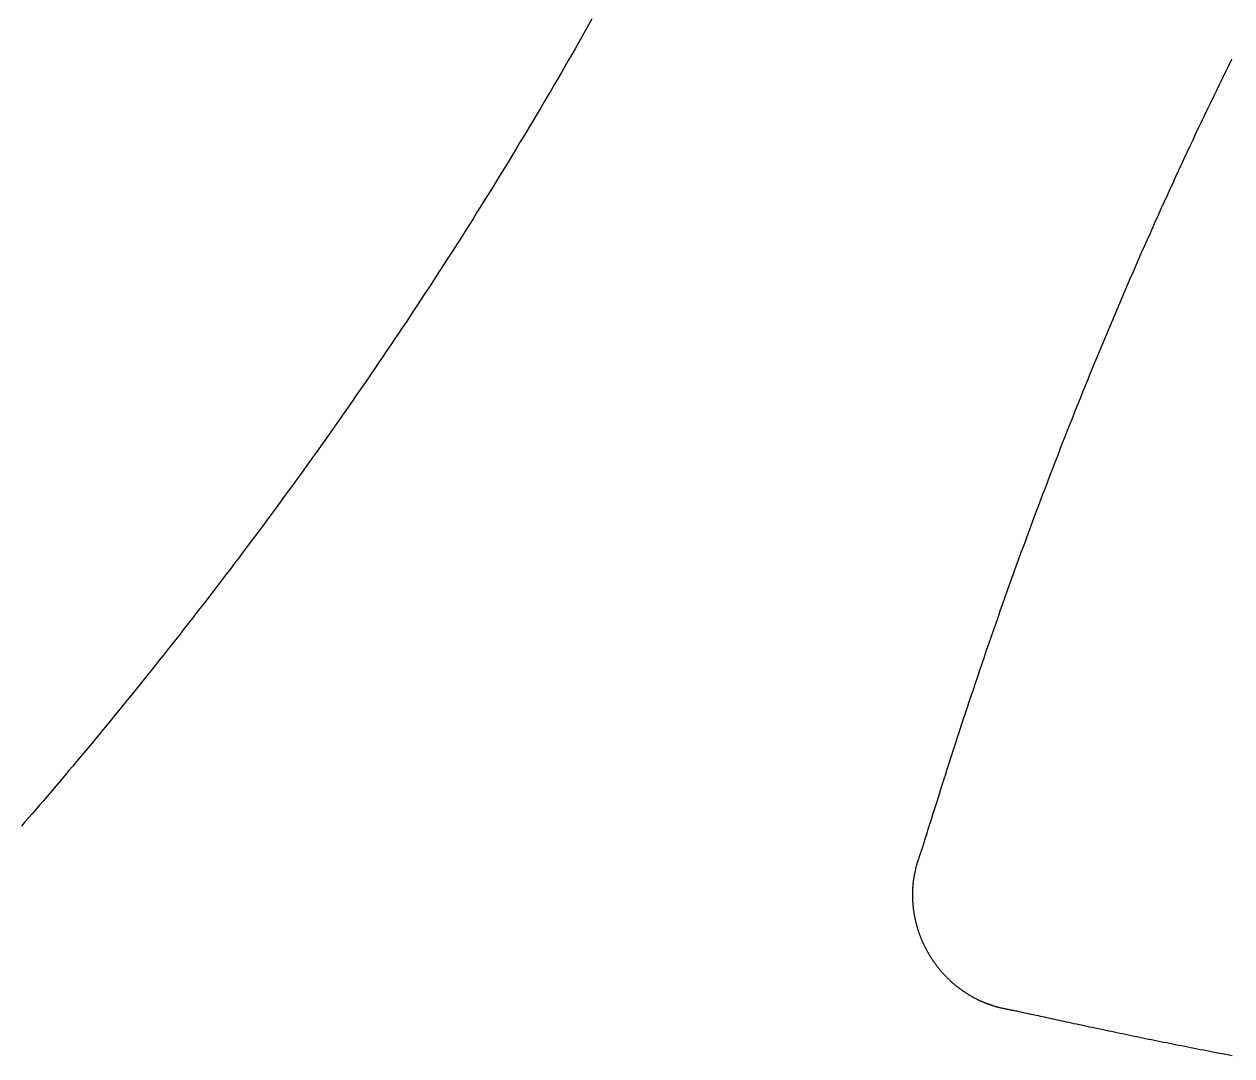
# Model space of a CAD drawing. Extents: x -3 to 136, y 0 to 121.
# Drawn here: x 68.37 to 76.81, y 67.26 to 74.47 of the extents above; entities that cross this region are included whole.
import ezdxf

# ---------------------------------------------------------------- set-up
doc = ezdxf.new("R2010")
doc.units = 0
doc.layers.get('0').update_dxf_attribs({"linetype": 'CONTINUOUS'})

msp = doc.modelspace()

# ---------------------------------------------------------------- linework, layer by layer
for points in [[(72.336, 74.5092, 0), (72.3125, 74.4676, 0), (72.289, 74.426, 0), (72.2654, 74.3844, 0), (72.2417, 74.3429, 0), (72.218, 74.3014, 0), (72.1942, 74.2599, 0), (72.1703, 74.2185, 0), (72.1464, 74.1771, 0), (72.1225, 74.1358, 0), (72.0984, 74.0944, 0), (72.0744, 74.0532, 0), (72.0502, 74.0119, 0), (72.026, 73.9707, 0), (72.0018, 73.9295, 0), (71.9774, 73.8884, 0), (71.9531, 73.8473, 0), (71.9286, 73.8062, 0), (71.9041, 73.7652, 0), (71.8796, 73.7242, 0), (71.855, 73.6832, 0), (71.8303, 73.6423, 0), (71.8056, 73.6014, 0), (71.7808, 73.5605, 0), (71.7559, 73.5197, 0), (71.731, 73.4789, 0), (71.706, 73.4382, 0), (71.681, 73.3974, 0), (71.6559, 73.3568, 0), (71.6308, 73.3161, 0), (71.6056, 73.2755, 0), (71.5803, 73.2349, 0), (71.555, 73.1943, 0), (71.5296, 73.1538, 0), (71.5041, 73.1133, 0), (71.4786, 73.0729, 0), (71.4531, 73.0325, 0), (71.4275, 72.9921, 0), (71.4018, 72.9518, 0), (71.376, 72.9114, 0), (71.3502, 72.8712, 0), (71.3244, 72.8309, 0), (71.2984, 72.7907, 0), (71.2725, 72.7505, 0), (71.2464, 72.7104, 0), (71.2203, 72.6703, 0), (71.1942, 72.6302, 0), (71.1679, 72.5902, 0), (71.1417, 72.5502, 0), (71.1153, 72.5102, 0), (71.0889, 72.4702, 0), (71.0625, 72.4303, 0), (71.036, 72.3905, 0), (71.0094, 72.3506, 0), (70.9827, 72.3108, 0), (70.956, 72.271, 0), (70.9293, 72.2313, 0), (70.9025, 72.1916, 0), (70.8756, 72.1519, 0), (70.8486, 72.1123, 0), (70.8216, 72.0727, 0), (70.7946, 72.0331, 0), (70.7675, 71.9935, 0), (70.7403, 71.954, 0), (70.7131, 71.9145, 0), (70.6858, 71.8751, 0), (70.6584, 71.8357, 0), (70.631, 71.7963, 0), (70.6035, 71.757, 0), (70.576, 71.7176, 0), (70.5484, 71.6784, 0), (70.5207, 71.6391, 0), (70.493, 71.5999, 0), (70.4652, 71.5607, 0), (70.4374, 71.5216, 0), (70.4095, 71.4824, 0), (70.3815, 71.4434, 0), (70.3535, 71.4043, 0), (70.3254, 71.3653, 0), (70.2973, 71.3263, 0), (70.2691, 71.2873, 0), (70.2408, 71.2484, 0), (70.2125, 71.2095, 0), (70.1841, 71.1707, 0), (70.1556, 71.1318, 0), (70.1271, 71.093, 0), (70.0986, 71.0543, 0), (70.0699, 71.0155, 0), (70.0413, 70.9768, 0), (70.0125, 70.9382, 0), (69.9837, 70.8995, 0), (69.9548, 70.8609, 0), (69.9259, 70.8223, 0), (69.8969, 70.7838, 0), (69.8679, 70.7453, 0), (69.8387, 70.7068, 0), (69.8096, 70.6683, 0), (69.7803, 70.6299, 0), (69.751, 70.5915, 0), (69.7217, 70.5532, 0), (69.6923, 70.5149, 0), (69.6628, 70.4766, 0), (69.6333, 70.4383, 0), (69.6037, 70.4001, 0), (69.574, 70.3619, 0), (69.5443, 70.3237, 0), (69.5146, 70.2857, 0), (69.485, 70.2479, 0), (69.4555, 70.2103, 0), (69.4262, 70.173, 0), (69.397, 70.136, 0), (69.3679, 70.0992, 0), (69.3389, 70.0627, 0), (69.31, 70.0264, 0), (69.2813, 69.9904, 0), (69.2527, 69.9546, 0), (69.2242, 69.9191, 0), (69.1959, 69.8838, 0), (69.1676, 69.8487, 0), (69.1395, 69.8139, 0), (69.1115, 69.7793, 0), (69.0836, 69.7449, 0), (69.0558, 69.7107, 0), (69.0281, 69.6768, 0), (69.0006, 69.6432, 0), (68.9731, 69.6097, 0), (68.9458, 69.5764, 0), (68.9186, 69.5434, 0), (68.8915, 69.5106, 0), (68.8645, 69.478, 0), (68.8376, 69.4456, 0), (68.8108, 69.4135, 0), (68.7842, 69.3815, 0), (68.7576, 69.3497, 0), (68.7311, 69.3182, 0), (68.7048, 69.2868, 0), (68.6785, 69.2557, 0), (68.6524, 69.2247, 0), (68.6264, 69.1939, 0), (68.6004, 69.1633, 0), (68.5746, 69.133, 0), (68.5489, 69.1028, 0), (68.5232, 69.0728, 0), (68.4977, 69.0429, 0), (68.4722, 69.0133, 0), (68.4469, 68.9838, 0), (68.4217, 68.9545, 0), (68.3965, 68.9254, 0), (68.3714, 68.8965, 0), (68.3465, 68.8677, 0)], [(74.6245, 68.6489, 0), (74.6266, 68.6548, 0), (74.629, 68.6618, 0), (74.6318, 68.6702, 0), (74.6349, 68.6797, 0), (74.6384, 68.6904, 0), (74.6423, 68.7023, 0), (74.6465, 68.7154, 0), (74.651, 68.7297, 0), (74.6559, 68.7451, 0), (74.6611, 68.7616, 0), (74.6666, 68.7792, 0), (74.6725, 68.7979, 0), (74.6787, 68.8176, 0), (74.6852, 68.8384, 0), (74.6921, 68.8603, 0), (74.6992, 68.8831, 0), (74.7067, 68.907, 0), (74.7145, 68.9318, 0), (74.7226, 68.9577, 0), (74.731, 68.9844, 0), (74.7398, 69.0121, 0), (74.7488, 69.0407, 0), (74.7581, 69.0702, 0), (74.7677, 69.1006, 0), (74.7776, 69.1319, 0), (74.7878, 69.164, 0), (74.7983, 69.1969, 0), (74.8091, 69.2307, 0), (74.8201, 69.2652, 0), (74.8315, 69.3006, 0), (74.8431, 69.3367, 0), (74.8549, 69.3735, 0), (74.8671, 69.4111, 0), (74.8795, 69.4494, 0), (74.8922, 69.4883, 0), (74.9051, 69.528, 0), (74.9183, 69.5683, 0), (74.9318, 69.6093, 0), (74.9455, 69.6509, 0), (74.9595, 69.6931, 0), (74.9737, 69.7359, 0), (74.9881, 69.7793, 0), (75.0028, 69.8232, 0), (75.0178, 69.8677, 0), (75.0329, 69.9127, 0), (75.0483, 69.9582, 0), (75.064, 70.0042, 0), (75.0797, 70.0504, 0), (75.0955, 70.0965, 0), (75.1113, 70.1425, 0), (75.1272, 70.1884, 0), (75.1431, 70.2344, 0), (75.1591, 70.2802, 0), (75.1751, 70.326, 0), (75.1912, 70.3718, 0), (75.2073, 70.4175, 0), (75.2234, 70.4632, 0), (75.2397, 70.5088, 0), (75.2559, 70.5543, 0), (75.2722, 70.5999, 0), (75.2886, 70.6453, 0), (75.305, 70.6907, 0), (75.3215, 70.7361, 0), (75.338, 70.7815, 0), (75.3546, 70.8268, 0), (75.3712, 70.872, 0), (75.3878, 70.9172, 0), (75.4046, 70.9624, 0), (75.4214, 71.0075, 0), (75.4382, 71.0526, 0), (75.4551, 71.0976, 0), (75.472, 71.1426, 0), (75.489, 71.1876, 0), (75.5061, 71.2325, 0), (75.5232, 71.2774, 0), (75.5403, 71.3223, 0), (75.5576, 71.3671, 0), (75.5748, 71.4119, 0), (75.5922, 71.4567, 0), (75.6096, 71.5014, 0), (75.627, 71.5461, 0), (75.6445, 71.5908, 0), (75.6621, 71.6354, 0), (75.6797, 71.68, 0), (75.6974, 71.7246, 0), (75.7152, 71.7691, 0), (75.733, 71.8137, 0), (75.7509, 71.8581, 0), (75.7688, 71.9026, 0), (75.7868, 71.9471, 0), (75.8048, 71.9915, 0), (75.8229, 72.0359, 0), (75.8411, 72.0803, 0), (75.8594, 72.1246, 0), (75.8777, 72.1689, 0), (75.896, 72.2133, 0), (75.9145, 72.2575, 0), (75.933, 72.3018, 0), (75.9515, 72.3461, 0), (75.9702, 72.3903, 0), (75.9889, 72.4345, 0), (76.0076, 72.4787, 0), (76.0264, 72.5229, 0), (76.0453, 72.5671, 0), (76.0643, 72.6113, 0), (76.0833, 72.6554, 0), (76.1024, 72.6996, 0), (76.1216, 72.7437, 0), (76.1408, 72.7878, 0), (76.1601, 72.8319, 0), (76.1795, 72.876, 0), (76.1989, 72.9201, 0), (76.2184, 72.9642, 0), (76.238, 73.0082, 0), (76.2577, 73.0523, 0), (76.2774, 73.0963, 0), (76.2972, 73.1403, 0), (76.317, 73.1843, 0), (76.3369, 73.2282, 0), (76.3568, 73.2721, 0), (76.3768, 73.316, 0), (76.3969, 73.3598, 0), (76.417, 73.4035, 0), (76.4372, 73.4473, 0), (76.4574, 73.491, 0), (76.4777, 73.5346, 0), (76.498, 73.5782, 0), (76.5184, 73.6218, 0), (76.5389, 73.6654, 0), (76.5594, 73.7089, 0), (76.58, 73.7523, 0), (76.6006, 73.7958, 0), (76.6213, 73.8392, 0), (76.6421, 73.8825, 0), (76.6629, 73.9258, 0), (76.6838, 73.9691, 0), (76.7047, 74.0123, 0), (76.7257, 74.0556, 0), (76.7467, 74.0987, 0), (76.7678, 74.1418, 0), (76.789, 74.1849, 0), (76.8102, 74.228, 0)], [(75.2374, 67.5873, 0), (75.2339, 67.5879, 0), (75.2303, 67.5885, 0), (75.2267, 67.5892, 0), (75.2232, 67.5899, 0), (75.2196, 67.5906, 0), (75.216, 67.5913, 0), (75.2125, 67.5921, 0), (75.2089, 67.5928, 0), (75.2054, 67.5936, 0), (75.2018, 67.5944, 0), (75.1983, 67.5952, 0), (75.1948, 67.596, 0), (75.1912, 67.5969, 0), (75.1877, 67.5977, 0), (75.1842, 67.5986, 0), (75.1807, 67.5995, 0), (75.1772, 67.6004, 0), (75.1736, 67.6013, 0), (75.1701, 67.6023, 0), (75.1666, 67.6033, 0), (75.1632, 67.6042, 0), (75.1597, 67.6052, 0), (75.1562, 67.6063, 0), (75.1527, 67.6073, 0), (75.1492, 67.6083, 0), (75.1458, 67.6094, 0), (75.1423, 67.6105, 0), (75.1388, 67.6116, 0), (75.1354, 67.6127, 0), (75.1319, 67.6138, 0), (75.1285, 67.615, 0), (75.1251, 67.6161, 0), (75.1216, 67.6173, 0), (75.1182, 67.6185, 0), (75.1148, 67.6197, 0), (75.1114, 67.6209, 0), (75.108, 67.6222, 0), (75.1045, 67.6235, 0), (75.1011, 67.6247, 0), (75.0978, 67.626, 0), (75.0944, 67.6273, 0), (75.091, 67.6287, 0), (75.0876, 67.63, 0), (75.0843, 67.6314, 0), (75.0809, 67.6327, 0), (75.0775, 67.6341, 0), (75.0742, 67.6355, 0), (75.0708, 67.637, 0), (75.0675, 67.6384, 0), (75.0642, 67.6399, 0), (75.0609, 67.6413, 0), (75.0575, 67.6428, 0), (75.0542, 67.6443, 0), (75.0509, 67.6458, 0), (75.0476, 67.6474, 0), (75.0443, 67.6489, 0), (75.0411, 67.6505, 0), (75.0378, 67.652, 0), (75.0345, 67.6536, 0), (75.0313, 67.6552, 0), (75.028, 67.6569, 0), (75.0248, 67.6585, 0), (75.0215, 67.6602, 0), (75.0183, 67.6618, 0), (75.0151, 67.6635, 0), (75.0118, 67.6652, 0), (75.0086, 67.6669, 0), (75.0054, 67.6687, 0), (75.0023, 67.6704, 0), (74.9991, 67.6722, 0), (74.9959, 67.6739, 0), (74.9927, 67.6757, 0), (74.9896, 67.6775, 0), (74.9864, 67.6793, 0), (74.9833, 67.6812, 0), (74.9802, 67.683, 0), (74.977, 67.6849, 0), (74.9739, 67.6867, 0), (74.9708, 67.6886, 0), (74.9677, 67.6905, 0), (74.9646, 67.6924, 0), (74.9616, 67.6944, 0), (74.9585, 67.6963, 0), (74.9554, 67.6983, 0), (74.9524, 67.7002, 0), (74.9493, 67.7022, 0), (74.9463, 67.7042, 0), (74.9433, 67.7062, 0), (74.9403, 67.7083, 0), (74.9373, 67.7103, 0), (74.9343, 67.7123, 0), (74.9313, 67.7144, 0), (74.9283, 67.7165, 0), (74.9253, 67.7186, 0), (74.9224, 67.7207, 0), (74.9194, 67.7228, 0), (74.9165, 67.7249, 0), (74.9135, 67.7271, 0), (74.9106, 67.7293, 0), (74.9077, 67.7314, 0), (74.9048, 67.7336, 0), (74.9019, 67.7358, 0), (74.899, 67.738, 0), (74.8962, 67.7402, 0), (74.8933, 67.7425, 0), (74.8905, 67.7447, 0), (74.8876, 67.747, 0), (74.8848, 67.7493, 0), (74.882, 67.7516, 0), (74.8791, 67.7539, 0), (74.8763, 67.7562, 0), (74.8736, 67.7585, 0), (74.8708, 67.7608, 0), (74.868, 67.7632, 0), (74.8652, 67.7656, 0), (74.8625, 67.7679, 0), (74.8597, 67.7703, 0), (74.857, 67.7727, 0), (74.8543, 67.7752, 0), (74.8516, 67.7776, 0), (74.8489, 67.78, 0), (74.8462, 67.7825, 0), (74.8435, 67.7849, 0), (74.8409, 67.7874, 0), (74.8382, 67.7899, 0), (74.8356, 67.7924, 0), (74.8329, 67.7949, 0), (74.8303, 67.7974, 0), (74.8277, 67.8, 0), (74.8251, 67.8025, 0), (74.8225, 67.8051, 0), (74.8199, 67.8076, 0), (74.8174, 67.8102, 0), (74.8148, 67.8128, 0), (74.8123, 67.8154, 0), (74.8098, 67.818, 0), (74.8072, 67.8206, 0), (74.8047, 67.8233, 0), (74.8022, 67.8259, 0), (74.7998, 67.8286, 0), (74.7973, 67.8312, 0), (74.7948, 67.8339, 0), (74.7924, 67.8366, 0), (74.79, 67.8393, 0), (74.7875, 67.842, 0), (74.7851, 67.8447, 0), (74.7827, 67.8475, 0), (74.7804, 67.8502, 0), (74.778, 67.853, 0), (74.7756, 67.8557, 0), (74.7733, 67.8585, 0), (74.7709, 67.8613, 0), (74.7686, 67.8641, 0), (74.7663, 67.8669, 0), (74.764, 67.8697, 0), (74.7617, 67.8725, 0), (74.7595, 67.8753, 0), (74.7572, 67.8782, 0), (74.7549, 67.881, 0), (74.7527, 67.8839, 0), (74.7505, 67.8867, 0), (74.7483, 67.8896, 0), (74.7461, 67.8925, 0), (74.7439, 67.8954, 0), (74.7417, 67.8983, 0), (74.7396, 67.9012, 0), (74.7374, 67.9042, 0), (74.7353, 67.9071, 0), (74.7332, 67.91, 0), (74.7311, 67.913, 0), (74.729, 67.916, 0), (74.7269, 67.9189, 0), (74.7248, 67.9219, 0), (74.7228, 67.9249, 0), (74.7207, 67.9279, 0), (74.7187, 67.9309, 0), (74.7167, 67.9339, 0), (74.7147, 67.937, 0), (74.7127, 67.94, 0), (74.7107, 67.943, 0), (74.7087, 67.9461, 0), (74.7068, 67.9491, 0), (74.7049, 67.9522, 0), (74.7029, 67.9553, 0), (74.701, 67.9584, 0), (74.6991, 67.9615, 0), (74.6972, 67.9646, 0), (74.6954, 67.9677, 0), (74.6935, 67.9708, 0), (74.6917, 67.9739, 0), (74.6899, 67.9771, 0), (74.688, 67.9802, 0), (74.6862, 67.9834, 0), (74.6845, 67.9865, 0), (74.6827, 67.9897, 0), (74.6809, 67.9929, 0), (74.6792, 67.9961, 0), (74.6774, 67.9993, 0), (74.6757, 68.0025, 0), (74.674, 68.0057, 0), (74.6723, 68.0089, 0), (74.6706, 68.0121, 0), (74.669, 68.0154, 0), (74.6673, 68.0186, 0), (74.6657, 68.0218, 0), (74.6641, 68.0251, 0), (74.6625, 68.0284, 0), (74.6609, 68.0316, 0), (74.6593, 68.0349, 0), (74.6577, 68.0382, 0), (74.6562, 68.0415, 0), (74.6547, 68.0448, 0), (74.6531, 68.0481, 0), (74.6516, 68.0514, 0), (74.6501, 68.0547, 0), (74.6487, 68.058, 0), (74.6472, 68.0614, 0), (74.6457, 68.0647, 0), (74.6443, 68.0681, 0), (74.6429, 68.0714, 0), (74.6415, 68.0748, 0), (74.6401, 68.0781, 0), (74.6387, 68.0815, 0), (74.6374, 68.0849, 0), (74.636, 68.0882, 0), (74.6347, 68.0916, 0), (74.6334, 68.095, 0), (74.6321, 68.0984, 0), (74.6308, 68.1018, 0), (74.6295, 68.1052, 0), (74.6283, 68.1086, 0), (74.627, 68.1121, 0), (74.6258, 68.1155, 0), (74.6246, 68.1189, 0), (74.6234, 68.1223, 0), (74.6222, 68.1258, 0), (74.6211, 68.1292, 0), (74.6199, 68.1327, 0), (74.6188, 68.1361, 0), (74.6177, 68.1396, 0), (74.6166, 68.143, 0), (74.6155, 68.1465, 0), (74.6144, 68.1499, 0), (74.6134, 68.1534, 0), (74.6123, 68.1569, 0), (74.6113, 68.1604, 0), (74.6103, 68.1639, 0), (74.6093, 68.1674, 0), (74.6083, 68.1709, 0), (74.6074, 68.1744, 0), (74.6064, 68.1779, 0), (74.6055, 68.1814, 0), (74.6046, 68.1849, 0), (74.6037, 68.1884, 0), (74.6028, 68.1919, 0), (74.6019, 68.1954, 0), (74.601, 68.199, 0), (74.6002, 68.2025, 0), (74.5994, 68.206, 0), (74.5986, 68.2096, 0), (74.5978, 68.2131, 0), (74.597, 68.2166, 0), (74.5963, 68.2202, 0), (74.5955, 68.2237, 0), (74.5948, 68.2273, 0), (74.5941, 68.2308, 0), (74.5934, 68.2344, 0), (74.5927, 68.238, 0), (74.592, 68.2415, 0), (74.5914, 68.2451, 0), (74.5908, 68.2487, 0), (74.5901, 68.2523, 0), (74.5895, 68.2558, 0), (74.589, 68.2594, 0), (74.5884, 68.263, 0), (74.5878, 68.2666, 0), (74.5873, 68.2702, 0), (74.5868, 68.2738, 0), (74.5863, 68.2773, 0), (74.5858, 68.2809, 0), (74.5853, 68.2845, 0), (74.5849, 68.2881, 0), (74.5844, 68.2917, 0), (74.584, 68.2954, 0), (74.5836, 68.299, 0), (74.5832, 68.3026, 0), (74.5828, 68.3062, 0), (74.5825, 68.3098, 0), (74.5821, 68.3134, 0), (74.5818, 68.317, 0), (74.5815, 68.3206, 0), (74.5812, 68.3243, 0), (74.5809, 68.3279, 0), (74.5806, 68.3315, 0), (74.5804, 68.3351, 0), (74.5802, 68.3388, 0), (74.58, 68.3424, 0), (74.5798, 68.346, 0), (74.5796, 68.3496, 0), (74.5794, 68.3533, 0), (74.5793, 68.3569, 0), (74.5792, 68.3605, 0), (74.579, 68.3642, 0), (74.5789, 68.3678, 0), (74.5789, 68.3715, 0), (74.5788, 68.3751, 0), (74.5788, 68.3787, 0), (74.5787, 68.3824, 0), (74.5787, 68.386, 0), (74.5787, 68.3896, 0), (74.5787, 68.3933, 0), (74.5788, 68.3969, 0), (74.5788, 68.4005, 0), (74.5789, 68.4042, 0), (74.579, 68.4078, 0), (74.5791, 68.4114, 0), (74.5792, 68.415, 0), (74.5794, 68.4187, 0), (74.5795, 68.4223, 0), (74.5797, 68.4259, 0), (74.5799, 68.4295, 0), (74.5801, 68.4332, 0), (74.5803, 68.4368, 0), (74.5805, 68.4404, 0), (74.5808, 68.444, 0), (74.5811, 68.4476, 0), (74.5813, 68.4513, 0), (74.5817, 68.4549, 0), (74.582, 68.4585, 0), (74.5823, 68.4621, 0), (74.5827, 68.4657, 0), (74.583, 68.4693, 0), (74.5834, 68.4729, 0), (74.5838, 68.4765, 0), (74.5843, 68.4801, 0), (74.5847, 68.4837, 0), (74.5852, 68.4873, 0), (74.5856, 68.4909, 0), (74.5861, 68.4945, 0), (74.5866, 68.4981, 0), (74.5872, 68.5017, 0), (74.5877, 68.5052, 0), (74.5883, 68.5088, 0), (74.5888, 68.5124, 0), (74.5894, 68.516, 0), (74.59, 68.5195, 0), (74.5907, 68.5231, 0), (74.5913, 68.5267, 0), (74.592, 68.5302, 0), (74.5926, 68.5338, 0), (74.5933, 68.5373, 0), (74.594, 68.5409, 0), (74.5948, 68.5444, 0), (74.5955, 68.548, 0), (74.5963, 68.5515, 0), (74.597, 68.5551, 0), (74.5978, 68.5586, 0), (74.5986, 68.5621, 0), (74.5995, 68.5657, 0), (74.6003, 68.5692, 0), (74.6012, 68.5727, 0), (74.6021, 68.5762, 0), (74.603, 68.5797, 0), (74.6039, 68.5832, 0), (74.6048, 68.5867, 0), (74.6058, 68.5902, 0), (74.6067, 68.5937, 0), (74.6077, 68.5972, 0), (74.6087, 68.6007, 0), (74.6097, 68.6042, 0), (74.6107, 68.6076, 0), (74.6118, 68.6111, 0), (74.6129, 68.6146, 0), (74.614, 68.618, 0), (74.6151, 68.6215, 0), (74.6162, 68.6249, 0), (74.6173, 68.6284, 0), (74.6185, 68.6318, 0), (74.6196, 68.6353, 0), (74.6208, 68.6387, 0), (74.622, 68.6421, 0), (74.6232, 68.6455, 0), (74.6245, 68.6489, 0)], [(76.8133, 67.2619, 0), (76.7905, 67.2662, 0), (76.7678, 67.2706, 0), (76.7452, 67.2749, 0), (76.7227, 67.2792, 0), (76.7003, 67.2835, 0), (76.6779, 67.2878, 0), (76.6556, 67.2921, 0), (76.6334, 67.2964, 0), (76.6113, 67.3007, 0), (76.5893, 67.305, 0), (76.5674, 67.3093, 0), (76.5455, 67.3136, 0), (76.5237, 67.3179, 0), (76.5021, 67.3222, 0), (76.4805, 67.3264, 0), (76.4589, 67.3307, 0), (76.4375, 67.335, 0), (76.4161, 67.3392, 0), (76.3949, 67.3435, 0), (76.3737, 67.3477, 0), (76.3526, 67.352, 0), (76.3316, 67.3562, 0), (76.3107, 67.3604, 0), (76.2898, 67.3646, 0), (76.2691, 67.3688, 0), (76.2484, 67.373, 0), (76.2278, 67.3772, 0), (76.2073, 67.3814, 0), (76.1869, 67.3856, 0), (76.1666, 67.3898, 0), (76.1463, 67.394, 0), (76.1262, 67.3981, 0), (76.1061, 67.4023, 0), (76.0861, 67.4064, 0), (76.0662, 67.4105, 0), (76.0464, 67.4147, 0), (76.0267, 67.4188, 0), (76.007, 67.4229, 0), (75.9875, 67.427, 0), (75.968, 67.431, 0), (75.9486, 67.4351, 0), (75.9294, 67.4392, 0), (75.9102, 67.4432, 0), (75.891, 67.4473, 0), (75.872, 67.4513, 0), (75.8531, 67.4553, 0), (75.8342, 67.4593, 0), (75.8154, 67.4633, 0), (75.7968, 67.4673, 0), (75.7782, 67.4713, 0), (75.7599, 67.4752, 0), (75.7417, 67.4791, 0), (75.7238, 67.4829, 0), (75.7062, 67.4867, 0), (75.6887, 67.4905, 0), (75.6715, 67.4942, 0), (75.6545, 67.4979, 0), (75.6378, 67.5015, 0), (75.6213, 67.505, 0), (75.6051, 67.5085, 0), (75.5891, 67.512, 0), (75.5734, 67.5154, 0), (75.558, 67.5188, 0), (75.5429, 67.522, 0), (75.528, 67.5253, 0), (75.5134, 67.5284, 0), (75.4992, 67.5315, 0), (75.4852, 67.5346, 0), (75.4715, 67.5375, 0), (75.4582, 67.5405, 0), (75.4451, 67.5433, 0), (75.4324, 67.5461, 0), (75.42, 67.5488, 0), (75.408, 67.5514, 0), (75.3962, 67.5539, 0), (75.3849, 67.5564, 0), (75.3738, 67.5588, 0), (75.3631, 67.5611, 0), (75.3528, 67.5633, 0), (75.3429, 67.5655, 0), (75.3333, 67.5675, 0), (75.3241, 67.5695, 0), (75.3152, 67.5714, 0), (75.3068, 67.5732, 0), (75.2987, 67.5749, 0), (75.2911, 67.5765, 0), (75.2838, 67.578, 0), (75.277, 67.5795, 0), (75.2705, 67.5808, 0), (75.2645, 67.582, 0), (75.2589, 67.5831, 0), (75.2537, 67.5842, 0), (75.249, 67.5851, 0), (75.2447, 67.5859, 0), (75.2408, 67.5866, 0), (75.2374, 67.5873, 0)]]:
    msp.add_polyline3d(points)

doc.saveas('drawing.dxf')
